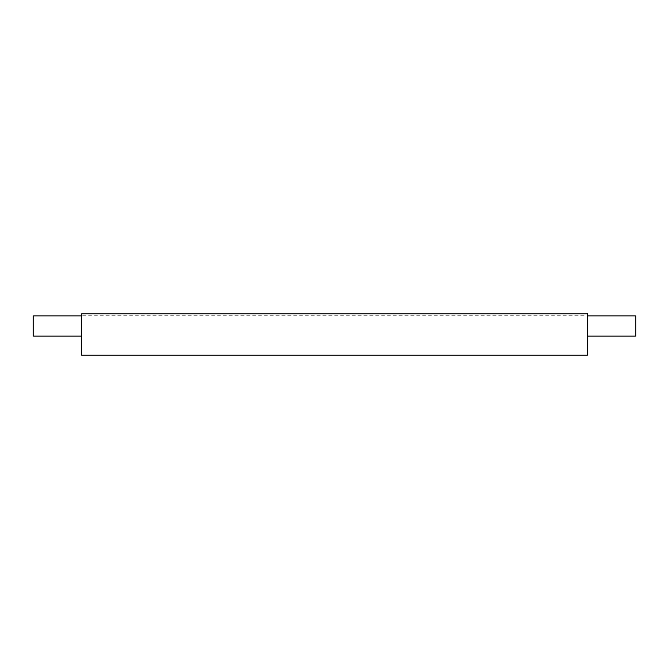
<?xml version="1.0" encoding="UTF-8"?>
<svg xmlns="http://www.w3.org/2000/svg" width="669" height="669" viewBox="0 0 669 669"><rect width="100%" height="100%" fill="white"/><g stroke="black" fill="none" stroke-linecap="round" stroke-linejoin="round"><path stroke-width="0.5" stroke-dasharray="3.35 2.51" d="M82.538 315.751L586.462 315.751"/><path stroke-width="1" d="M81.493 315.751L33.45 315.751L33.45 336.256L81.493 336.256M587.507 315.751L635.55 315.751L635.55 336.256L587.507 336.256M587.507 313.594L81.493 313.594L81.493 355.406L587.507 355.406L587.507 313.594"/></g></svg>
